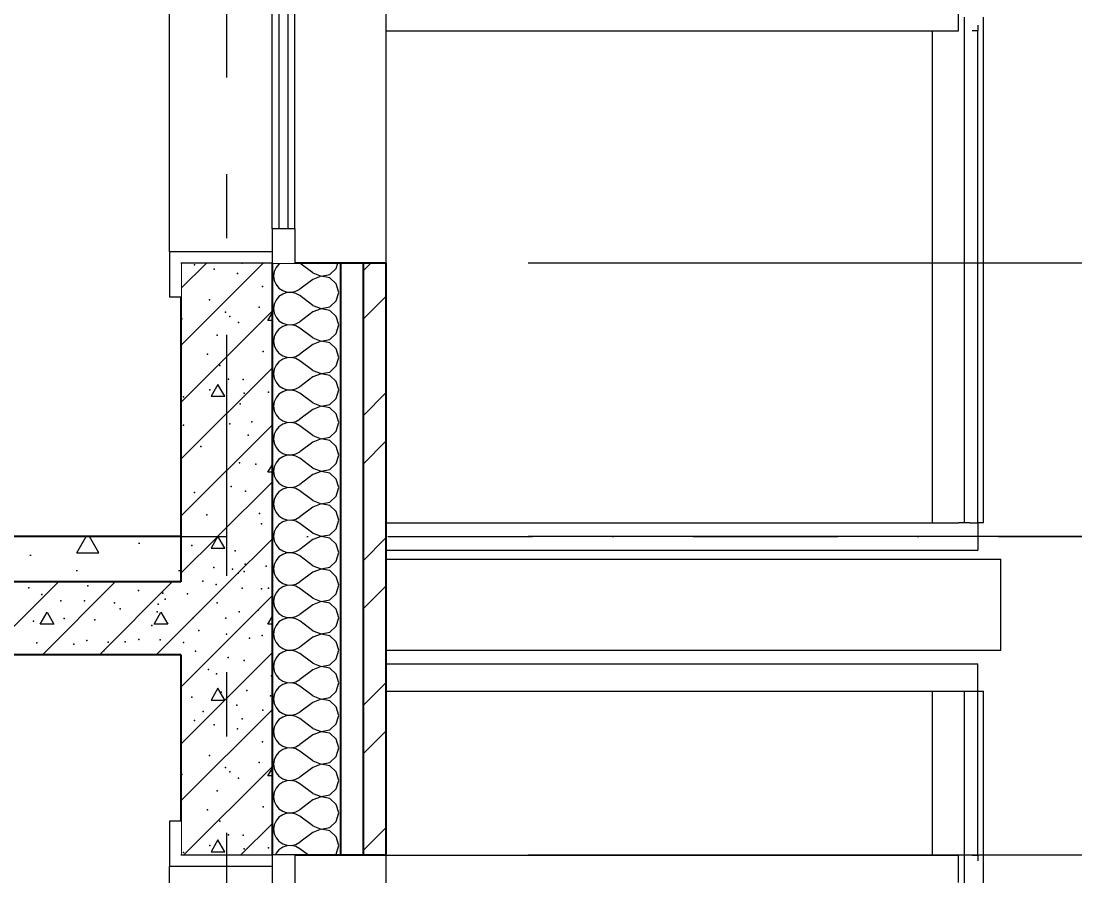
# Model space of a CAD drawing. Header units: millimetres. Extents: x 18162 to 7085488, y 72188 to 247925.
# Drawn here: x 3682878 to 3685192, y 103373 to 105249 of the extents above; entities that cross this region are included whole.
import ezdxf
from ezdxf.enums import TextEntityAlignment as Align

# ---------------------------------------------------------------- set-up
doc = ezdxf.new("R2010")
doc.units = ezdxf.units.MM
doc.header["$MEASUREMENT"] = 0
for name, pattern in [('Dot & Dashed', [670.277762, 317.5, -176.388889, 0, -176.388874]), ('Double Dashed', [1093.611073, 529.166651, -211.666656, 141.111112, -211.666656]), ('Wipeout_Contour', [1000, 0, -1000])]:
    doc.linetypes.add(name, pattern=pattern)
for name, color, linetype in [('Archicad Windows', 7, 'Continuous'), ('Finish - Wall', 7, 'Continuous'), ('Structural - Bearing', 7, 'Continuous'), ('Structural - Grid', 7, 'Continuous')]:
    doc.layers.add(name, color=color, linetype=linetype)
doc.styles.add('GENERATED_STYLE_3', font='', dxfattribs={"width": 0.8})
doc.styles.get('GENERATED_STYLE_3').set_extended_font_data('ISOCPEUR MON')
doc.dimstyles.new('GENERATED_STYLE__10', dxfattribs={"dimtxt": 220.000005, "dimasz": 114, "dimexe": 0.18, "dimexo": 762.629951, "dimgap": 0, "dimtad": 1, "dimdec": 0, "dimzin": 0, "dimdsep": 46, "dimtxsty": 'GENERATED_STYLE_3', "dimblk": 'ARROWHEAD_2', "dimblk1": 'ARROWHEAD_2', "dimblk2": 'ARROWHEAD_2', "dimcen": 0.09, "dimclrd": 13, "dimclre": 13, "dimclrt": 13, "dimadec": 0, "dimazin": 0, "dimtfac": 1, "dimtdec": 4, "dimtmove": 0, "dimatfit": 3, "dimfxl": 1, "dimtolj": 1, "dimtzin": 0, "dimarcsym": 0})
doc.dimstyles.new('GENERATED_STYLE__7', dxfattribs={"dimtxt": 220.000005, "dimasz": 114, "dimexe": 0.18, "dimexo": 342.629951, "dimgap": 0, "dimtad": 1, "dimdec": 0, "dimzin": 0, "dimdsep": 46, "dimtxsty": 'GENERATED_STYLE_3', "dimblk": 'ARROWHEAD_2', "dimblk1": 'ARROWHEAD_2', "dimblk2": 'ARROWHEAD_2', "dimcen": 0.09, "dimclrd": 13, "dimclre": 13, "dimclrt": 13, "dimadec": 0, "dimazin": 0, "dimtfac": 1, "dimtdec": 4, "dimtmove": 0, "dimatfit": 3, "dimfxl": 1, "dimtolj": 1, "dimtzin": 0, "dimarcsym": 0})
doc.dimstyles.new('GENERATED_STYLE__9', dxfattribs={"dimtxt": 220.000005, "dimasz": 114, "dimexe": 0.18, "dimexo": 312.629951, "dimgap": 0, "dimtad": 1, "dimdec": 0, "dimzin": 0, "dimdsep": 46, "dimtxsty": 'GENERATED_STYLE_3', "dimblk": 'ARROWHEAD_2', "dimblk1": 'ARROWHEAD_2', "dimblk2": 'ARROWHEAD_2', "dimcen": 0.09, "dimclrd": 13, "dimclre": 13, "dimclrt": 13, "dimadec": 0, "dimazin": 0, "dimtfac": 1, "dimtdec": 4, "dimtmove": 0, "dimatfit": 3, "dimfxl": 1, "dimtolj": 1, "dimtzin": 0, "dimarcsym": 0})
pattern_1 = [(45, (3761974.73, 95118), (-159.099, 159.099), []), (45, (3761921.7, 95171.04), (-159.099, 159.099), [])]

# ---------------------------------------------------------------- blocks, each defined once
blk = doc.blocks.new('*X787', base_point=(3761974.7, 95118))
at = {"layer": 'Structural - Bearing', "color": 7, "linetype": 'Continuous', "lineweight": 9}
for p, q in [((3683438, 104708.2), (3683434, 104699.2)), ((3683444.2, 104715.8), (3683438, 104708.2)), ((3683447.5, 104718), (3683444.2, 104715.8)), ((3683518.3, 104696.6), (3683489.8, 104718)), ((3683555.7, 104693.2), (3683570.1, 104706.4)), ((3683570.1, 104706.4), (3683573.5, 104718)), ((3683434, 104699.2), (3683432.6, 104689.4)), ((3683432.6, 104689.4), (3683434, 104679.7)), ((3683518.3, 104682.3), (3683489.8, 104660.9)), ((3683518.3, 104696.6), (3683536.6, 104689.6)), ((3683536.6, 104689.3), (3683518.3, 104682.3)), ((3683536.6, 104689.6), (3683555.7, 104693.2)), ((3683555.7, 104685.7), (3683536.6, 104689.3)), ((3683570.1, 104672.5), (3683555.7, 104685.7)), ((3683434, 104679.7), (3683438, 104670.7)), ((3683438, 104670.7), (3683444.2, 104663.1)), ((3683444.2, 104663.1), (3683452.4, 104657.5)), ((3683452.4, 104657.5), (3683461.7, 104654.3)), ((3683481.1, 104656.1), (3683489.8, 104660.9)), ((3683575.5, 104653.7), (3683570.1, 104672.5)), ((3683438, 104636.8), (3683434, 104627.8)), ((3683444.2, 104644.4), (3683438, 104636.8)), ((3683452.4, 104650), (3683444.2, 104644.4)), ((3683461.7, 104653.1), (3683452.4, 104650)), ((3683461.7, 104654.3), (3683471.5, 104653.9)), ((3683471.5, 104653.6), (3683461.7, 104653.1)), ((3683471.5, 104653.9), (3683481.1, 104656.1)), ((3683481.1, 104651.3), (3683471.5, 104653.6)), ((3683489.8, 104646.6), (3683481.1, 104651.3)), ((3683518.3, 104625.1), (3683489.8, 104646.6)), ((3683555.7, 104621.8), (3683570.1, 104634.9)), ((3683570.1, 104634.9), (3683575.5, 104653.7)), ((3683434, 104627.8), (3683432.6, 104618)), ((3683432.6, 104618), (3683434, 104608.2)), ((3683518.3, 104610.9), (3683489.8, 104589.4)), ((3683518.3, 104625.1), (3683536.6, 104618.2)), ((3683536.6, 104617.9), (3683518.3, 104610.9)), ((3683536.6, 104618.2), (3683555.7, 104621.8)), ((3683555.7, 104614.2), (3683536.6, 104617.9)), ((3683570.1, 104601.1), (3683555.7, 104614.2)), ((3683434, 104608.2), (3683438, 104599.2)), ((3683438, 104599.2), (3683444.2, 104591.6)), ((3683444.2, 104591.6), (3683452.4, 104586.1)), ((3683481.1, 104584.7), (3683489.8, 104589.4)), ((3683575.5, 104582.3), (3683570.1, 104601.1)), ((3683438, 104565.4), (3683434, 104556.3)), ((3683444.2, 104572.9), (3683438, 104565.4)), ((3683452.4, 104578.5), (3683444.2, 104572.9)), ((3683452.4, 104586.1), (3683461.7, 104582.9)), ((3683461.7, 104581.7), (3683452.4, 104578.5)), ((3683461.7, 104582.9), (3683471.5, 104582.4)), ((3683471.5, 104582.1), (3683461.7, 104581.7)), ((3683471.5, 104582.4), (3683481.1, 104584.7)), ((3683481.1, 104579.9), (3683471.5, 104582.1)), ((3683489.8, 104575.1), (3683481.1, 104579.9)), ((3683518.3, 104553.7), (3683489.8, 104575.1)), ((3683570.1, 104563.5), (3683575.5, 104582.3)), ((3683434, 104556.3), (3683432.6, 104546.6)), ((3683432.6, 104546.6), (3683434, 104536.8)), ((3683518.3, 104553.7), (3683536.6, 104546.7)), ((3683536.6, 104546.4), (3683518.3, 104539.4)), ((3683536.6, 104546.7), (3683555.7, 104550.3)), ((3683555.7, 104542.8), (3683536.6, 104546.4)), ((3683555.7, 104550.3), (3683570.1, 104563.5)), ((3683570.1, 104529.6), (3683555.7, 104542.8)), ((3683434, 104536.8), (3683438, 104527.8)), ((3683438, 104527.8), (3683444.2, 104520.2)), ((3683444.2, 104520.2), (3683452.4, 104514.6)), ((3683481.1, 104513.2), (3683489.8, 104518)), ((3683518.3, 104539.4), (3683489.8, 104518)), ((3683575.5, 104510.9), (3683570.1, 104529.6)), ((3683444.2, 104501.5), (3683438, 104493.9)), ((3683452.4, 104507.1), (3683444.2, 104501.5)), ((3683452.4, 104514.6), (3683461.7, 104511.5)), ((3683461.7, 104510.2), (3683452.4, 104507.1)), ((3683461.7, 104511.5), (3683471.5, 104511)), ((3683471.5, 104510.7), (3683461.7, 104510.2)), ((3683471.5, 104511), (3683481.1, 104513.2)), ((3683481.1, 104508.5), (3683471.5, 104510.7)), ((3683489.8, 104503.7), (3683481.1, 104508.5)), ((3683518.3, 104482.3), (3683489.8, 104503.7)), ((3683570.1, 104492.1), (3683575.5, 104510.9)), ((3683434, 104484.9), (3683432.6, 104475.1)), ((3683432.6, 104475.1), (3683434, 104465.4)), ((3683438, 104493.9), (3683434, 104484.9)), ((3683518.3, 104482.3), (3683536.6, 104475.3)), ((3683536.6, 104475), (3683518.3, 104468)), ((3683536.6, 104475.3), (3683555.7, 104478.9)), ((3683555.7, 104471.4), (3683536.6, 104475)), ((3683555.7, 104478.9), (3683570.1, 104492.1)), ((3683434, 104465.4), (3683438, 104456.4)), ((3683438, 104456.4), (3683444.2, 104448.8)), ((3683444.2, 104448.8), (3683452.4, 104443.2)), ((3683518.3, 104468), (3683489.8, 104446.6)), ((3683570.1, 104458.2), (3683555.7, 104471.4)), ((3683575.5, 104439.4), (3683570.1, 104458.2)), ((3683444.2, 104430.1), (3683438, 104422.5)), ((3683452.4, 104435.7), (3683444.2, 104430.1)), ((3683452.4, 104443.2), (3683461.7, 104440.1)), ((3683461.7, 104438.8), (3683452.4, 104435.7)), ((3683461.7, 104440.1), (3683471.5, 104439.6)), ((3683471.5, 104439.3), (3683461.7, 104438.8)), ((3683471.5, 104439.6), (3683481.1, 104441.8)), ((3683481.1, 104437.1), (3683471.5, 104439.3)), ((3683481.1, 104441.8), (3683489.8, 104446.6)), ((3683489.8, 104432.3), (3683481.1, 104437.1)), ((3683518.3, 104410.9), (3683489.8, 104432.3)), ((3683570.1, 104420.7), (3683575.5, 104439.4)), ((3683434, 104413.5), (3683432.6, 104403.7)), ((3683432.6, 104403.7), (3683434, 104394)), ((3683438, 104422.5), (3683434, 104413.5)), ((3683518.3, 104410.9), (3683536.6, 104403.9)), ((3683536.6, 104403.6), (3683518.3, 104396.6)), ((3683536.6, 104403.9), (3683555.7, 104407.5)), ((3683555.7, 104400), (3683536.6, 104403.6)), ((3683555.7, 104407.5), (3683570.1, 104420.7)), ((3683434, 104394), (3683438, 104384.9)), ((3683438, 104384.9), (3683444.2, 104377.4)), ((3683518.3, 104396.6), (3683489.8, 104375.1)), ((3683570.1, 104386.8), (3683555.7, 104400)), ((3683575.5, 104368), (3683570.1, 104386.8)), ((3683444.2, 104358.7), (3683438, 104351.1)), ((3683444.2, 104377.4), (3683452.4, 104371.8)), ((3683452.4, 104364.2), (3683444.2, 104358.7)), ((3683452.4, 104371.8), (3683461.7, 104368.6)), ((3683461.7, 104367.4), (3683452.4, 104364.2)), ((3683461.7, 104368.6), (3683471.5, 104368.2)), ((3683471.5, 104367.9), (3683461.7, 104367.4)), ((3683471.5, 104368.2), (3683481.1, 104370.4)), ((3683481.1, 104365.6), (3683471.5, 104367.9)), ((3683481.1, 104370.4), (3683489.8, 104375.1)), ((3683489.8, 104360.9), (3683481.1, 104365.6)), ((3683518.3, 104339.4), (3683489.8, 104360.9)), ((3683570.1, 104349.2), (3683575.5, 104368)), ((3683434, 104342.1), (3683432.6, 104332.3)), ((3683438, 104351.1), (3683434, 104342.1)), ((3683518.3, 104339.4), (3683536.6, 104332.4)), ((3683536.6, 104332.4), (3683555.7, 104336.1)), ((3683555.7, 104336.1), (3683570.1, 104349.2)), ((3683432.6, 104332.3), (3683434, 104322.5)), ((3683434, 104322.5), (3683438, 104313.5)), ((3683438, 104313.5), (3683444.2, 104305.9)), ((3683518.3, 104325.1), (3683489.8, 104303.7)), ((3683536.6, 104332.1), (3683518.3, 104325.1)), ((3683555.7, 104328.5), (3683536.6, 104332.1)), ((3683570.1, 104315.4), (3683555.7, 104328.5)), ((3683575.5, 104296.6), (3683570.1, 104315.4)), ((3683444.2, 104287.2), (3683438, 104279.6)), ((3683444.2, 104305.9), (3683452.4, 104300.3)), ((3683452.4, 104292.8), (3683444.2, 104287.2)), ((3683452.4, 104300.3), (3683461.7, 104297.2)), ((3683461.7, 104296), (3683452.4, 104292.8)), ((3683461.7, 104297.2), (3683471.5, 104296.7)), ((3683471.5, 104296.4), (3683461.7, 104296)), ((3683471.5, 104296.7), (3683481.1, 104299)), ((3683481.1, 104294.2), (3683471.5, 104296.4)), ((3683481.1, 104299), (3683489.8, 104303.7)), ((3683489.8, 104289.4), (3683481.1, 104294.2)), ((3683518.3, 104268), (3683489.8, 104289.4)), ((3683570.1, 104277.8), (3683575.5, 104296.6)), ((3683434, 104270.6), (3683432.6, 104260.9)), ((3683438, 104279.6), (3683434, 104270.6)), ((3683518.3, 104268), (3683536.6, 104261)), ((3683536.6, 104261), (3683555.7, 104264.6)), ((3683555.7, 104264.6), (3683570.1, 104277.8)), ((3683432.6, 104260.9), (3683434, 104251.1)), ((3683434, 104251.1), (3683438, 104242.1)), ((3683438, 104242.1), (3683444.2, 104234.5)), ((3683518.3, 104253.7), (3683489.8, 104232.3)), ((3683536.6, 104260.7), (3683518.3, 104253.7)), ((3683555.7, 104257.1), (3683536.6, 104260.7)), ((3683570.1, 104243.9), (3683555.7, 104257.1)), ((3683575.5, 104225.1), (3683570.1, 104243.9)), ((3683444.2, 104234.5), (3683452.4, 104228.9)), ((3683452.4, 104221.4), (3683444.2, 104215.8)), ((3683452.4, 104228.9), (3683461.7, 104225.8)), ((3683461.7, 104224.5), (3683452.4, 104221.4)), ((3683461.7, 104225.8), (3683471.5, 104225.3)), ((3683471.5, 104225), (3683461.7, 104224.5)), ((3683471.5, 104225.3), (3683481.1, 104227.5)), ((3683481.1, 104222.8), (3683471.5, 104225)), ((3683481.1, 104227.5), (3683489.8, 104232.3)), ((3683489.8, 104218), (3683481.1, 104222.8)), ((3683518.3, 104196.6), (3683489.8, 104218)), ((3683570.1, 104206.4), (3683575.5, 104225.1)), ((3683434, 104199.2), (3683432.6, 104189.4)), ((3683438, 104208.2), (3683434, 104199.2)), ((3683444.2, 104215.8), (3683438, 104208.2)), ((3683518.3, 104196.6), (3683536.6, 104189.6)), ((3683555.7, 104193.2), (3683570.1, 104206.4)), ((3683432.6, 104189.4), (3683434, 104179.7)), ((3683434, 104179.7), (3683438, 104170.7)), ((3683518.3, 104182.3), (3683489.8, 104160.9)), ((3683536.6, 104189.3), (3683518.3, 104182.3)), ((3683536.6, 104189.6), (3683555.7, 104193.2)), ((3683555.7, 104185.7), (3683536.6, 104189.3)), ((3683570.1, 104172.5), (3683555.7, 104185.7)), ((3683575.5, 104153.7), (3683570.1, 104172.5)), ((3683438, 104170.7), (3683444.2, 104163.1)), ((3683444.2, 104163.1), (3683452.4, 104157.5)), ((3683452.4, 104150), (3683444.2, 104144.4)), ((3683452.4, 104157.5), (3683461.7, 104154.3)), ((3683461.7, 104153.1), (3683452.4, 104150)), ((3683461.7, 104154.3), (3683471.5, 104153.9)), ((3683471.5, 104153.6), (3683461.7, 104153.1)), ((3683471.5, 104153.9), (3683481.1, 104156.1)), ((3683481.1, 104151.3), (3683471.5, 104153.6)), ((3683481.1, 104156.1), (3683489.8, 104160.9)), ((3683489.8, 104146.6), (3683481.1, 104151.3)), ((3683570.1, 104134.9), (3683575.5, 104153.7)), ((3683434, 104127.8), (3683432.6, 104118)), ((3683438, 104136.8), (3683434, 104127.8)), ((3683444.2, 104144.4), (3683438, 104136.8)), ((3683518.3, 104125.1), (3683489.8, 104146.6)), ((3683518.3, 104125.1), (3683536.6, 104118.2)), ((3683555.7, 104121.8), (3683570.1, 104134.9)), ((3683432.6, 104118), (3683434, 104108.2)), ((3683434, 104108.2), (3683438, 104099.2)), ((3683518.3, 104110.9), (3683489.8, 104089.4)), ((3683536.6, 104117.9), (3683518.3, 104110.9)), ((3683536.6, 104118.2), (3683555.7, 104121.8)), ((3683555.7, 104114.2), (3683536.6, 104117.9)), ((3683570.1, 104101.1), (3683555.7, 104114.2)), ((3683438, 104099.2), (3683444.2, 104091.6)), ((3683444.2, 104091.6), (3683452.4, 104086.1)), ((3683452.4, 104078.5), (3683444.2, 104072.9)), ((3683452.4, 104086.1), (3683461.7, 104082.9)), ((3683461.7, 104081.7), (3683452.4, 104078.5)), ((3683461.7, 104082.9), (3683471.5, 104082.4)), ((3683471.5, 104082.1), (3683461.7, 104081.7)), ((3683471.5, 104082.4), (3683481.1, 104084.7)), ((3683481.1, 104079.9), (3683471.5, 104082.1)), ((3683481.1, 104084.7), (3683489.8, 104089.4)), ((3683489.8, 104075.1), (3683481.1, 104079.9)), ((3683575.5, 104082.3), (3683570.1, 104101.1)), ((3683570.1, 104063.5), (3683575.5, 104082.3)), ((3683434, 104056.3), (3683432.6, 104046.6)), ((3683438, 104065.4), (3683434, 104056.3)), ((3683444.2, 104072.9), (3683438, 104065.4)), ((3683518.3, 104053.7), (3683489.8, 104075.1)), ((3683555.7, 104050.3), (3683570.1, 104063.5)), ((3683432.6, 104046.6), (3683434, 104036.8)), ((3683434, 104036.8), (3683438, 104027.8)), ((3683518.3, 104039.4), (3683489.8, 104018)), ((3683518.3, 104053.7), (3683536.6, 104046.7)), ((3683536.6, 104046.4), (3683518.3, 104039.4)), ((3683536.6, 104046.7), (3683555.7, 104050.3)), ((3683555.7, 104042.8), (3683536.6, 104046.4)), ((3683570.1, 104029.6), (3683555.7, 104042.8)), ((3683438, 104027.8), (3683444.2, 104020.2)), ((3683444.2, 104020.2), (3683447.5, 104018)), ((3683573.5, 104018), (3683570.1, 104029.6))]:
    blk.add_line(p, q, dxfattribs=at)
blk = doc.blocks.new('*X790', base_point=(3761974.7, 95118))
at = {"layer": 'Structural - Bearing', "color": 7, "linetype": 'Continuous', "lineweight": 9}
for p, q in [((3683229.1, 104662.2), (3683284.9, 104718)), ((3683229.1, 104537.2), (3683409.9, 104718)), ((3683229.1, 104412.2), (3683429.1, 104612.2)), ((3683419.9, 104592.2), (3683429.1, 104607.9)), ((3683429.1, 104592.2), (3683419.9, 104592.2)), ((3683229.1, 104287.2), (3683429.1, 104487.2)), ((3683310, 104451.5), (3683295.1, 104425.5)), ((3683325.2, 104425.5), (3683310, 104451.5)), ((3683295.1, 104425.5), (3683325.2, 104425.5)), ((3683229.1, 104162.2), (3683429.1, 104362.2)), ((3683419.9, 104258.8), (3683429.1, 104274.6)), ((3683429.1, 104258.8), (3683419.9, 104258.8)), ((3683310, 104118.2), (3683429.1, 104237.2)), ((3683229.1, 104037.2), (3683310, 104118.1)), ((3683310, 104118.2), (3683295.1, 104092.1)), ((3683325.2, 104092.1), (3683310, 104118.2)), ((3683334.9, 104018), (3683429.1, 104112.2)), ((3683295.1, 104092.1), (3683325.2, 104092.1))]:
    blk.add_line(p, q, dxfattribs=at)
for p in [(3683259, 104714), (3683301.7, 104704.6), (3683363.1, 104717.8), (3683353.3, 104695.5), (3683407.8, 104666.9), (3683291.4, 104637), (3683400.8, 104621.6), (3683231.2, 104595.6), (3683326.6, 104610.4), (3683336.4, 104601), (3683355.2, 104587.5), (3683308.5, 104559.5), (3683409.9, 104524.1), (3683287.6, 104517.7), (3683314.7, 104493), (3683333.2, 104463.1), (3683365.6, 104462.1), (3683292.2, 104439.7), (3683367.7, 104432.3), (3683421.3, 104434.3), (3683234.3, 104424.2), (3683359.2, 104408.8), (3683234.3, 104362.4), (3683336.3, 104364.8), (3683384.8, 104369.2), (3683376.5, 104340), (3683272.9, 104315.3), (3683357.9, 104279.8), (3683393.5, 104276.7), (3683339.4, 104227.2), (3683370.8, 104217.5), (3683370.8, 104217.5), (3683258.6, 104214.3), (3683286, 104165.4), (3683401.2, 104168.5), (3683405.8, 104145.3), (3683252.8, 104098), (3683348.1, 104086.4), (3683370.3, 104057), (3683301.1, 104049.7), (3683342.5, 104046.2), (3683354.8, 104037), (3683368.2, 104041), (3683416.3, 104053), (3683277.3, 104019.9)]:
    blk.add_point(p, dxfattribs=at)
blk = doc.blocks.new('*X795', base_point=(3761974.7, 95118))
at = {"layer": 'Structural - Bearing', "color": 7, "linetype": 'Continuous', "lineweight": 9}
for p, q in [((3682810, 103868.1), (3682959.9, 104018)), ((3682924.9, 103858), (3683084.9, 104018)), ((3683049.9, 103858), (3683209.9, 104018)), ((3683174.9, 103858), (3683334.9, 104018)), ((3683299.9, 103858), (3683429.1, 103987.2)), ((3682919.9, 103925.5), (3682935, 103951.5)), ((3682935, 103951.5), (3682949.9, 103925.5)), ((3683169.9, 103925.5), (3683185, 103951.5)), ((3683185, 103951.5), (3683199.9, 103925.5)), ((3683419.9, 103925.5), (3683429.1, 103941.2)), ((3682949.9, 103925.5), (3682919.9, 103925.5)), ((3683199.9, 103925.5), (3683169.9, 103925.5)), ((3683429.1, 103925.5), (3683419.9, 103925.5)), ((3683424.9, 103858), (3683429.1, 103862.2))]:
    blk.add_line(p, q, dxfattribs=at)
for p in [(3683024.8, 104009.2), (3683306.7, 104012.2), (3682894.7, 104005.3), (3682923.9, 103990.8), (3683135.5, 103998.9), (3683189.5, 103993.7), (3683243.6, 103992.1), (3683363.5, 104004), (3683405.8, 104003), (3683421.3, 104004.5), (3682965.4, 103976.7), (3683017.1, 103976.3), (3683082.8, 103972.4), (3683178.7, 103969), (3683194.6, 103980.1), (3683308.5, 103972), (3683095.7, 103959), (3683176.8, 103952.5), (3683357, 103952.5), (3683398.3, 103956.4), (3682905, 103931.9), (3682972.6, 103937.7), (3683040.3, 103934.5), (3683164.8, 103922.6), (3683255.9, 103939), (3683327.4, 103938.4), (3683268.2, 103911.3), (3683329.1, 103903.2), (3683379.9, 103894.4), (3683407.5, 103900.4), (3682912.6, 103884), (3682993.5, 103881.3), (3683022.2, 103889.4), (3683068.9, 103885.5), (3683106.8, 103886.5), (3683136.8, 103892), (3683183.2, 103890.7), (3683234.3, 103885.2), (3683059.7, 103867), (3683260.9, 103865.7)]:
    blk.add_point(p, dxfattribs=at)
blk = doc.blocks.new('*X981', base_point=(3761974.7, 95118))
at = {"layer": 'Structural - Bearing', "color": 7, "linetype": 'Continuous', "lineweight": 9}
for p, q in [((3683447.5, 104018), (3683452.4, 104014.6)), ((3683452.4, 104014.6), (3683461.7, 104011.5)), ((3683461.7, 104010.2), (3683452.4, 104007.1)), ((3683461.7, 104011.5), (3683471.5, 104011)), ((3683471.5, 104010.7), (3683461.7, 104010.2)), ((3683471.5, 104011), (3683481.1, 104013.2)), ((3683481.1, 104008.5), (3683471.5, 104010.7)), ((3683481.1, 104013.2), (3683489.8, 104018)), ((3683570.1, 103992.1), (3683575.5, 104010.9)), ((3683575.5, 104010.9), (3683573.5, 104018)), ((3683438, 103993.9), (3683434, 103984.9)), ((3683444.2, 104001.5), (3683438, 103993.9)), ((3683452.4, 104007.1), (3683444.2, 104001.5)), ((3683489.8, 104003.7), (3683481.1, 104008.5)), ((3683518.3, 103982.3), (3683489.8, 104003.7)), ((3683555.7, 103978.9), (3683570.1, 103992.1)), ((3683434, 103984.9), (3683432.6, 103975.1)), ((3683432.6, 103975.1), (3683434, 103965.4)), ((3683434, 103965.4), (3683438, 103956.4)), ((3683518.3, 103968), (3683489.8, 103946.6)), ((3683518.3, 103982.3), (3683536.6, 103975.3)), ((3683536.6, 103975), (3683518.3, 103968)), ((3683536.6, 103975.3), (3683555.7, 103978.9)), ((3683555.7, 103971.4), (3683536.6, 103975)), ((3683570.1, 103958.2), (3683555.7, 103971.4)), ((3683438, 103956.4), (3683444.2, 103948.8)), ((3683444.2, 103948.8), (3683452.4, 103943.2)), ((3683452.4, 103943.2), (3683461.7, 103940.1)), ((3683461.7, 103940.1), (3683471.5, 103939.6)), ((3683471.5, 103939.6), (3683481.1, 103941.8)), ((3683481.1, 103941.8), (3683489.8, 103946.6)), ((3683575.5, 103939.4), (3683570.1, 103958.2)), ((3683438, 103922.5), (3683434, 103913.5)), ((3683444.2, 103930.1), (3683438, 103922.5)), ((3683452.4, 103935.7), (3683444.2, 103930.1)), ((3683461.7, 103938.8), (3683452.4, 103935.7)), ((3683471.5, 103939.3), (3683461.7, 103938.8)), ((3683481.1, 103937.1), (3683471.5, 103939.3)), ((3683489.8, 103932.3), (3683481.1, 103937.1)), ((3683518.3, 103910.9), (3683489.8, 103932.3)), ((3683555.7, 103907.5), (3683570.1, 103920.7)), ((3683570.1, 103920.7), (3683575.5, 103939.4)), ((3683434, 103913.5), (3683432.6, 103903.7)), ((3683432.6, 103903.7), (3683434, 103894)), ((3683434, 103894), (3683438, 103884.9)), ((3683518.3, 103896.6), (3683489.8, 103875.1)), ((3683518.3, 103910.9), (3683536.6, 103903.9)), ((3683536.6, 103903.6), (3683518.3, 103896.6)), ((3683536.6, 103903.9), (3683555.7, 103907.5)), ((3683555.7, 103900), (3683536.6, 103903.6)), ((3683570.1, 103886.8), (3683555.7, 103900)), ((3683438, 103884.9), (3683444.2, 103877.4)), ((3683444.2, 103877.4), (3683452.4, 103871.8)), ((3683452.4, 103871.8), (3683461.7, 103868.6)), ((3683471.5, 103868.2), (3683481.1, 103870.4)), ((3683481.1, 103870.4), (3683489.8, 103875.1)), ((3683575.5, 103868), (3683570.1, 103886.8)), ((3683438, 103851.1), (3683434, 103842.1)), ((3683444.2, 103858.7), (3683438, 103851.1)), ((3683452.4, 103864.2), (3683444.2, 103858.7)), ((3683461.7, 103867.4), (3683452.4, 103864.2)), ((3683461.7, 103868.6), (3683471.5, 103868.2)), ((3683471.5, 103867.9), (3683461.7, 103867.4)), ((3683481.1, 103865.6), (3683471.5, 103867.9)), ((3683489.8, 103860.9), (3683481.1, 103865.6)), ((3683518.3, 103839.4), (3683489.8, 103860.9)), ((3683555.7, 103836.1), (3683570.1, 103849.2)), ((3683570.1, 103849.2), (3683575.5, 103868)), ((3683434, 103842.1), (3683432.6, 103832.3)), ((3683432.6, 103832.3), (3683434, 103822.5)), ((3683518.3, 103825.1), (3683489.8, 103803.7)), ((3683518.3, 103839.4), (3683536.6, 103832.4)), ((3683536.6, 103832.1), (3683518.3, 103825.1)), ((3683536.6, 103832.4), (3683555.7, 103836.1)), ((3683555.7, 103828.5), (3683536.6, 103832.1)), ((3683570.1, 103815.4), (3683555.7, 103828.5)), ((3683434, 103822.5), (3683438, 103813.5)), ((3683438, 103813.5), (3683444.2, 103805.9)), ((3683444.2, 103805.9), (3683452.4, 103800.3)), ((3683481.1, 103799), (3683489.8, 103803.7)), ((3683575.5, 103796.6), (3683570.1, 103815.4)), ((3683438, 103779.6), (3683434, 103770.6)), ((3683444.2, 103787.2), (3683438, 103779.6)), ((3683452.4, 103792.8), (3683444.2, 103787.2)), ((3683452.4, 103800.3), (3683461.7, 103797.2)), ((3683461.7, 103796), (3683452.4, 103792.8)), ((3683461.7, 103797.2), (3683471.5, 103796.7)), ((3683471.5, 103796.4), (3683461.7, 103796)), ((3683471.5, 103796.7), (3683481.1, 103799)), ((3683481.1, 103794.2), (3683471.5, 103796.4)), ((3683489.8, 103789.4), (3683481.1, 103794.2)), ((3683518.3, 103768), (3683489.8, 103789.4)), ((3683555.7, 103764.6), (3683570.1, 103777.8)), ((3683570.1, 103777.8), (3683575.5, 103796.6)), ((3683434, 103770.6), (3683432.6, 103760.9)), ((3683432.6, 103760.9), (3683434, 103751.1)), ((3683518.3, 103768), (3683536.6, 103761)), ((3683536.6, 103760.7), (3683518.3, 103753.7)), ((3683536.6, 103761), (3683555.7, 103764.6)), ((3683555.7, 103757.1), (3683536.6, 103760.7)), ((3683570.1, 103743.9), (3683555.7, 103757.1)), ((3683434, 103751.1), (3683438, 103742.1)), ((3683438, 103742.1), (3683444.2, 103734.5)), ((3683444.2, 103734.5), (3683452.4, 103728.9)), ((3683481.1, 103727.5), (3683489.8, 103732.3)), ((3683518.3, 103753.7), (3683489.8, 103732.3)), ((3683575.5, 103725.1), (3683570.1, 103743.9)), ((3683438, 103708.2), (3683434, 103699.2)), ((3683444.2, 103715.8), (3683438, 103708.2)), ((3683452.4, 103721.4), (3683444.2, 103715.8)), ((3683452.4, 103728.9), (3683461.7, 103725.8)), ((3683461.7, 103724.5), (3683452.4, 103721.4)), ((3683461.7, 103725.8), (3683471.5, 103725.3)), ((3683471.5, 103725), (3683461.7, 103724.5)), ((3683471.5, 103725.3), (3683481.1, 103727.5)), ((3683481.1, 103722.8), (3683471.5, 103725)), ((3683489.8, 103718), (3683481.1, 103722.8)), ((3683518.3, 103696.6), (3683489.8, 103718)), ((3683570.1, 103706.4), (3683575.5, 103725.1)), ((3683434, 103699.2), (3683432.6, 103689.4)), ((3683432.6, 103689.4), (3683434, 103679.7)), ((3683518.3, 103696.6), (3683536.6, 103689.6)), ((3683536.6, 103689.3), (3683518.3, 103682.3)), ((3683536.6, 103689.6), (3683555.7, 103693.2)), ((3683555.7, 103685.7), (3683536.6, 103689.3)), ((3683555.7, 103693.2), (3683570.1, 103706.4)), ((3683570.1, 103672.5), (3683555.7, 103685.7)), ((3683434, 103679.7), (3683438, 103670.7)), ((3683438, 103670.7), (3683444.2, 103663.1)), ((3683444.2, 103663.1), (3683452.4, 103657.5)), ((3683518.3, 103682.3), (3683489.8, 103660.9)), ((3683575.5, 103653.7), (3683570.1, 103672.5)), ((3683444.2, 103644.4), (3683438, 103636.8)), ((3683452.4, 103650), (3683444.2, 103644.4)), ((3683452.4, 103657.5), (3683461.7, 103654.3)), ((3683461.7, 103653.1), (3683452.4, 103650)), ((3683461.7, 103654.3), (3683471.5, 103653.9)), ((3683471.5, 103653.6), (3683461.7, 103653.1)), ((3683471.5, 103653.9), (3683481.1, 103656.1)), ((3683481.1, 103651.3), (3683471.5, 103653.6)), ((3683481.1, 103656.1), (3683489.8, 103660.9)), ((3683489.8, 103646.6), (3683481.1, 103651.3)), ((3683518.3, 103625.1), (3683489.8, 103646.6)), ((3683570.1, 103634.9), (3683575.5, 103653.7)), ((3683434, 103627.8), (3683432.6, 103618)), ((3683432.6, 103618), (3683434, 103608.2)), ((3683438, 103636.8), (3683434, 103627.8)), ((3683518.3, 103625.1), (3683536.6, 103618.2)), ((3683536.6, 103617.9), (3683518.3, 103610.9)), ((3683536.6, 103618.2), (3683555.7, 103621.8)), ((3683555.7, 103614.2), (3683536.6, 103617.9)), ((3683555.7, 103621.8), (3683570.1, 103634.9)), ((3683434, 103608.2), (3683438, 103599.2)), ((3683438, 103599.2), (3683444.2, 103591.6)), ((3683518.3, 103610.9), (3683489.8, 103589.4)), ((3683570.1, 103601.1), (3683555.7, 103614.2)), ((3683575.5, 103582.3), (3683570.1, 103601.1)), ((3683444.2, 103572.9), (3683438, 103565.4)), ((3683444.2, 103591.6), (3683452.4, 103586.1)), ((3683452.4, 103578.5), (3683444.2, 103572.9)), ((3683452.4, 103586.1), (3683461.7, 103582.9)), ((3683461.7, 103581.7), (3683452.4, 103578.5)), ((3683461.7, 103582.9), (3683471.5, 103582.4)), ((3683471.5, 103582.1), (3683461.7, 103581.7)), ((3683471.5, 103582.4), (3683481.1, 103584.7)), ((3683481.1, 103579.9), (3683471.5, 103582.1)), ((3683481.1, 103584.7), (3683489.8, 103589.4)), ((3683489.8, 103575.1), (3683481.1, 103579.9)), ((3683518.3, 103553.7), (3683489.8, 103575.1)), ((3683570.1, 103563.5), (3683575.5, 103582.3)), ((3683434, 103556.3), (3683432.6, 103546.6)), ((3683432.6, 103546.6), (3683434, 103536.8)), ((3683438, 103565.4), (3683434, 103556.3)), ((3683518.3, 103553.7), (3683536.6, 103546.7)), ((3683536.6, 103546.4), (3683518.3, 103539.4)), ((3683536.6, 103546.7), (3683555.7, 103550.3)), ((3683555.7, 103542.8), (3683536.6, 103546.4)), ((3683555.7, 103550.3), (3683570.1, 103563.5)), ((3683434, 103536.8), (3683438, 103527.8)), ((3683438, 103527.8), (3683444.2, 103520.2)), ((3683518.3, 103539.4), (3683489.8, 103518)), ((3683570.1, 103529.6), (3683555.7, 103542.8)), ((3683575.5, 103510.9), (3683570.1, 103529.6)), ((3683444.2, 103501.5), (3683438, 103493.9)), ((3683444.2, 103520.2), (3683452.4, 103514.6)), ((3683452.4, 103507.1), (3683444.2, 103501.5)), ((3683452.4, 103514.6), (3683461.7, 103511.5)), ((3683461.7, 103510.2), (3683452.4, 103507.1)), ((3683461.7, 103511.5), (3683471.5, 103511)), ((3683471.5, 103510.7), (3683461.7, 103510.2)), ((3683471.5, 103511), (3683481.1, 103513.2)), ((3683481.1, 103508.5), (3683471.5, 103510.7)), ((3683481.1, 103513.2), (3683489.8, 103518)), ((3683489.8, 103503.7), (3683481.1, 103508.5)), ((3683518.3, 103482.3), (3683489.8, 103503.7)), ((3683570.1, 103492.1), (3683575.5, 103510.9)), ((3683434, 103484.9), (3683432.6, 103475.1)), ((3683438, 103493.9), (3683434, 103484.9)), ((3683518.3, 103482.3), (3683536.6, 103475.3)), ((3683536.6, 103475.3), (3683555.7, 103478.9)), ((3683555.7, 103478.9), (3683570.1, 103492.1)), ((3683432.6, 103475.1), (3683434, 103465.4)), ((3683434, 103465.4), (3683438, 103456.4)), ((3683438, 103456.4), (3683444.2, 103448.8)), ((3683518.3, 103468), (3683489.8, 103446.6)), ((3683536.6, 103475), (3683518.3, 103468)), ((3683555.7, 103471.4), (3683536.6, 103475)), ((3683570.1, 103458.2), (3683555.7, 103471.4)), ((3683575.5, 103439.4), (3683570.1, 103458.2)), ((3683444.2, 103448.8), (3683452.4, 103443.2)), ((3683452.4, 103435.7), (3683444.2, 103430.1)), ((3683452.4, 103443.2), (3683461.7, 103440.1)), ((3683461.7, 103438.8), (3683452.4, 103435.7)), ((3683461.7, 103440.1), (3683471.5, 103439.6)), ((3683471.5, 103439.3), (3683461.7, 103438.8)), ((3683471.5, 103439.6), (3683481.1, 103441.8)), ((3683481.1, 103437.1), (3683471.5, 103439.3)), ((3683481.1, 103441.8), (3683489.8, 103446.6)), ((3683489.8, 103432.3), (3683481.1, 103437.1)), ((3683508.8, 103418), (3683489.8, 103432.3)), ((3683570.1, 103420.7), (3683575.5, 103439.4)), ((3683438, 103422.5), (3683436, 103418)), ((3683444.2, 103430.1), (3683438, 103422.5)), ((3683567.2, 103418), (3683570.1, 103420.7))]:
    blk.add_line(p, q, dxfattribs=at)
blk = doc.blocks.new('*X983', base_point=(3761974.7, 95118))
at = {"layer": 'Structural - Bearing', "color": 7, "linetype": 'Continuous', "lineweight": 9}
for p, q in [((3683229.1, 103662.2), (3683424.9, 103858)), ((3683229.1, 103787.2), (3683299.9, 103858)), ((3683310, 103784.8), (3683295.1, 103758.8)), ((3683325.2, 103758.8), (3683310, 103784.8)), ((3683295.1, 103758.8), (3683325.2, 103758.8)), ((3683229.1, 103537.2), (3683429.1, 103737.2)), ((3683234.9, 103418), (3683429.1, 103612.2)), ((3683419.9, 103592.2), (3683429.1, 103607.9)), ((3683429.1, 103592.1), (3683419.9, 103592.2)), ((3683359.9, 103418), (3683429.1, 103487.2)), ((3683310, 103451.5), (3683295.1, 103425.4)), ((3683325.2, 103425.5), (3683310, 103451.5)), ((3683295.1, 103425.4), (3683325.2, 103425.5))]:
    blk.add_line(p, q, dxfattribs=at)
for p in [(3683332.6, 103852.1), (3683289.7, 103825.7), (3683367.6, 103845.5), (3683306.9, 103816.6), (3683428.1, 103811.7), (3683373.8, 103780), (3683252.8, 103765), (3683317.1, 103776.1), (3683425.9, 103768.1), (3683277.9, 103733.4), (3683351.9, 103747.8), (3683409.2, 103736.6), (3683259, 103714), (3683363.1, 103717.8), (3683301.7, 103704.6), (3683353.3, 103695.4), (3683407.8, 103666.8), (3683291.4, 103637), (3683400.8, 103621.6), (3683231.2, 103595.6), (3683326.6, 103610.4), (3683336.4, 103601), (3683355.2, 103587.4), (3683308.5, 103559.4), (3683409.9, 103524.1), (3683287.6, 103517.7), (3683314.7, 103493), (3683333.2, 103463.1), (3683365.6, 103462.1), (3683292.2, 103439.6), (3683367.7, 103432.2), (3683421.3, 103434.3), (3683234.3, 103424.2)]:
    blk.add_point(p, dxfattribs=at)
blk = doc.blocks.new('Standard grid marker[361]_3', base_point=(3683329.1, 147118))
at = {"layer": 'Structural - Grid', "color": 13, "linetype": 'Double Dashed', "lineweight": 13}
blk.add_line((3683329.1, 146118), (3683329.1, 88118), dxfattribs=at)
at = {"layer": 'Structural - Grid', "color": 13, "lineweight": 13, "style": 'GENERATED_STYLE_3'}
blk.add_attdef('AC_MarkerText_1', text='', height=250, rotation=360, dxfattribs=at).set_placement((3683329.1, 86943), align=Align.TOP_CENTER)
blk = doc.blocks.new('*D1130', base_point=(3761974.7, 95118))
at = {"color": 13, "linetype": 'Continuous', "lineweight": 13}
for p, q in [((3687248.6, 103418), (3687248.6, 104718)), ((3687361.1, 103418), (3683991.7, 103418)), ((3687248.6, 101718), (3687248.6, 103418)), ((3687361.1, 101718), (3683991.7, 101718)), ((3687248.6, 100418), (3687248.6, 101718))]:
    blk.add_line(p, q, dxfattribs=at)
at = {"color": 12, "linetype": 'Continuous', "lineweight": 35}
for p, q in [((3687173.6, 103461.3), (3687323.6, 103374.7)), ((3687173.6, 101761.3), (3687323.6, 101674.7))]:
    blk.add_line(p, q, dxfattribs=at)
at = {"color": 13, "lineweight": 13, "insert": (3687312.4, 102308.9), "char_height": 220, "attachment_point": 7, "rotation": 90, "style": 'GENERATED_STYLE_3'}
blk.add_mtext('\\A1;{\\pql;\\fISOCPEUR MON|b0|i0|c0|p0;\\W0.800000;1,700}', dxfattribs=at)
blk = doc.blocks.new('ARROWHEAD_2')
at = {"color": 0, "linetype": 'Continuous', "lineweight": 0}
for p, q in [((-0.378, -0.655), (0.378, 0.655)), ((0, 0), (-1, 0))]:
    blk.add_line(p, q, dxfattribs=at)
blk = doc.blocks.new('*D1131', base_point=(3761974.7, 95118))
at = {"color": 12, "linetype": 'Continuous', "lineweight": 35}
for p, q in [((3687173.6, 104761.3), (3687323.6, 104674.7)), ((3687173.6, 103461.3), (3687323.6, 103374.7))]:
    blk.add_line(p, q, dxfattribs=at)
at = {"color": 13, "linetype": 'Continuous', "lineweight": 13}
blk.add_line((3687248.6, 103418), (3687248.6, 104718), dxfattribs=at)
at = {"color": 13, "lineweight": 13, "insert": (3687312.4, 103808.9), "char_height": 220, "attachment_point": 7, "rotation": 90, "style": 'GENERATED_STYLE_3'}
blk.add_mtext('\\A1;{\\pql;\\fISOCPEUR MON|b0|i0|c0|p0;\\W0.800000;1,300}', dxfattribs=at)
blk = doc.blocks.new('*D1132', base_point=(3761974.7, 95118))
at = {"color": 13, "linetype": 'Continuous', "lineweight": 13}
for p, q in [((3687248.6, 106418), (3687248.6, 107718)), ((3687361.1, 106418), (3683991.7, 106418)), ((3687248.6, 104718), (3687248.6, 106418)), ((3687361.1, 104718), (3683991.7, 104718)), ((3687248.6, 103418), (3687248.6, 104718))]:
    blk.add_line(p, q, dxfattribs=at)
at = {"color": 12, "linetype": 'Continuous', "lineweight": 35}
for p, q in [((3687173.6, 106461.3), (3687323.6, 106374.7)), ((3687173.6, 104761.3), (3687323.6, 104674.7))]:
    blk.add_line(p, q, dxfattribs=at)
at = {"color": 13, "lineweight": 13, "insert": (3687312.4, 105308.9), "char_height": 220, "attachment_point": 7, "rotation": 90, "style": 'GENERATED_STYLE_3'}
blk.add_mtext('\\A1;{\\pql;\\fISOCPEUR MON|b0|i0|c0|p0;\\W0.800000;1,700}', dxfattribs=at)
blk = doc.blocks.new('*D1162', base_point=(3761974.7, 95118))
at = {"color": 12, "linetype": 'Continuous', "lineweight": 35}
for p, q in [((3686573.8, 104161.3), (3686723.8, 104074.7)), ((3686573.8, 103461.3), (3686723.8, 103374.7))]:
    blk.add_line(p, q, dxfattribs=at)
at = {"color": 13, "linetype": 'Continuous', "lineweight": 13}
for p, q in [((3686761.3, 104118), (3683991.7, 104118)), ((3686648.8, 103418), (3686648.8, 104118)), ((3686761.3, 103418), (3683991.7, 103418)), ((3686648.8, 103344.7), (3686648.8, 103418))]:
    blk.add_line(p, q, dxfattribs=at)
at = {"color": 13, "lineweight": 13, "insert": (3686668.7, 103583.6), "char_height": 220, "attachment_point": 7, "rotation": 90, "style": 'GENERATED_STYLE_3'}
blk.add_mtext('\\A1;{\\pql;\\fISOCPEUR MON|b0|i0|c0|p0;\\W0.800000;700}', dxfattribs=at)
blk = doc.blocks.new('*D1163', base_point=(3761974.7, 95118))
at = {"color": 13, "linetype": 'Continuous', "lineweight": 13}
for p, q in [((3686648.8, 104718), (3686648.8, 104791.4)), ((3686761.3, 104718), (3683991.7, 104718)), ((3686648.8, 104118), (3686648.8, 104718)), ((3686761.3, 104118), (3683991.7, 104118))]:
    blk.add_line(p, q, dxfattribs=at)
at = {"color": 12, "linetype": 'Continuous', "lineweight": 35}
for p, q in [((3686723.8, 104674.7), (3686573.8, 104761.3)), ((3686573.8, 104161.3), (3686723.8, 104074.7))]:
    blk.add_line(p, q, dxfattribs=at)
at = {"color": 13, "lineweight": 13, "insert": (3686668.7, 104233.6), "char_height": 220, "attachment_point": 7, "rotation": 90, "style": 'GENERATED_STYLE_3'}
blk.add_mtext('\\A1;{\\pql;\\fISOCPEUR MON|b0|i0|c0|p0;\\W0.800000;600}', dxfattribs=at)
blk = doc.blocks.new('*D1249', base_point=(3761974.7, 95118))
at = {"color": 13, "linetype": 'Continuous', "lineweight": 13}
for p, q in [((3687848.3, 145568), (3687848.3, 145641.4)), ((3687960.8, 145568), (3684021.7, 145568)), ((3687848.3, 90368), (3687848.3, 145568)), ((3687960.8, 90368), (3683991.7, 90368)), ((3687848.3, 90294.7), (3687848.3, 90368))]:
    blk.add_line(p, q, dxfattribs=at)
at = {"color": 12, "linetype": 'Continuous', "lineweight": 35}
for p, q in [((3687923.3, 145524.7), (3687773.3, 145611.3)), ((3687773.3, 90411.3), (3687923.3, 90324.7))]:
    blk.add_line(p, q, dxfattribs=at)
at = {"color": 13, "lineweight": 13, "insert": (3687912.1, 117629.9), "char_height": 220, "attachment_point": 7, "rotation": 90, "style": 'GENERATED_STYLE_3'}
blk.add_mtext('\\A1;{\\pql;\\fISOCPEUR MON|b0|i0|c0|p0;\\W0.800000;55,200}', dxfattribs=at)

msp = doc.modelspace()

# ---------------------------------------------------------------- hatches: boundary and pattern name
at = {"layer": 'Structural - Bearing', "linetype": 'Continuous', "lineweight": 9}
h = msp.add_hatch(dxfattribs=at)
h.set_pattern_fill('Steel_0003', style=0, pattern_type=2)
h.set_pattern_definition(pattern_1)
h.paths.add_polyline_path([(3683629.1, 104018), (3683679.1, 104018), (3683679.1, 104718), (3683629.1, 104718)])
h = msp.add_hatch(dxfattribs=at)
h.set_pattern_fill('Lightweight_Concrete_0003', style=0, pattern_type=2)
h.set_pattern_definition([(0, (3761974.7, 95118), (0, 779.423), [48.75, -401.25]), (0, (3762199.7, 95507.7), (0, 779.423), [48.75, -401.25]), (60, (3761974.7, 95118), (-675, 389.7114), [48.75, -401.25]), (60, (3762424.7, 95118), (-675, 389.7114), [48.75, -401.25]), (120, (3762023.5, 95118), (675, 389.7114), [48.75, -401.25]), (120, (3762473.5, 95118), (675, 389.7114), [48.75, -401.25]), (0, (3761974.73, 95193), (0, 150), [0, -150, 0, -225]), (45, (3762049.73, 95193), (-106.06602, 106.06602), [0, -112.5, 0, -187.5])])
h.paths.add_polyline_path([(3683229.1, 104118), (3678429.1, 104118), (3678429.1, 104018), (3683229.1, 104018)])
h = msp.add_hatch(dxfattribs=at)
h.set_pattern_fill('Steel_0003', style=0, pattern_type=2)
h.set_pattern_definition(pattern_1)
h.paths.add_polyline_path([(3683679.1, 104018), (3683629.1, 104018), (3683629.1, 103418), (3683679.1, 103418)])

# ---------------------------------------------------------------- linework, layer by layer
at = {"color": 8, "linetype": 'Dot & Dashed', "lineweight": 13}
msp.add_line((3658879.3, 104118), (3689916.5, 104118), dxfattribs=at)
at = {"layer": 'Archicad Windows', "color": 7, "linetype": 'Continuous', "lineweight": 9}
for p, q in [((3683679.1, 106418), (3683679.1, 104718)), ((3683679.1, 103418), (3683679.1, 101718))]:
    msp.add_line(p, q, dxfattribs=at)
at = {"layer": 'Finish - Wall', "color": 7, "linetype": 'Continuous', "lineweight": 9}
for p, q in [((3684936.6, 105228), (3684936.6, 105288)), ((3684949.1, 104148), (3684949.1, 105258)), ((3684979.1, 105240.6), (3684979.1, 105228)), ((3684991.5, 104148), (3684991.5, 105258)), ((3683679.1, 105228), (3684936.6, 105228)), ((3684879.1, 104148), (3684879.1, 105228)), ((3684979.1, 105228), (3684966.5, 105228)), ((3684979.1, 104148), (3684979.1, 105228)), ((3683679.1, 104148), (3684936.6, 104148)), ((3684949.1, 104148), (3684936.6, 104148)), ((3684961.5, 104148), (3684949.1, 104148)), ((3684961.5, 104148), (3684979.1, 104148)), ((3684979.1, 104148), (3684979.1, 104088)), ((3684991.5, 104148), (3684979.1, 104148)), ((3683679.1, 104088), (3684979.1, 104088)), ((3683679.1, 103838), (3684979.1, 103838)), ((3684979.1, 103778), (3684979.1, 103838)), ((3683679.1, 103778), (3684936.6, 103778)), ((3684879.1, 103418), (3684879.1, 103778)), ((3684936.6, 103778), (3684949.1, 103778)), ((3684949.1, 103778), (3684961.5, 103778)), ((3684949.1, 103388), (3684949.1, 103778)), ((3684961.5, 103778), (3684979.1, 103778)), ((3684979.1, 103778), (3684991.5, 103778)), ((3684979.1, 103418), (3684979.1, 103778)), ((3684991.5, 103388), (3684991.5, 103778)), ((3683679.1, 103418), (3684936.6, 103418)), ((3684936.6, 103358), (3684936.6, 103418)), ((3684966.5, 103418), (3684979.1, 103418)), ((3684979.1, 103418), (3684979.1, 103405.4)), ((3684949.1, 102258), (3684949.1, 103388)), ((3684991.5, 102258), (3684991.5, 103388))]:
    msp.add_line(p, q, dxfattribs=at)
at = {"layer": 'Structural - Bearing', "color": 7, "linetype": 'Continuous', "lineweight": 25}
for p, q in [((3683429.1, 104718), (3683429.1, 104018)), ((3683579.1, 104718), (3683579.1, 104018)), ((3683629.1, 104718), (3683629.1, 104018)), ((3683679.1, 104718), (3683679.1, 104018)), ((3683229.1, 104118), (3683229.1, 104018)), ((3683229.1, 104018), (3678429.1, 104018)), ((3683579.1, 104018), (3683579.1, 103418)), ((3683629.1, 104018), (3683629.1, 103418)), ((3683679.1, 104018), (3683679.1, 103418)), ((3683229.1, 103858), (3679849.1, 103858))]:
    msp.add_line(p, q, dxfattribs=at)
at = {"layer": 'Structural - Bearing', "color": 7, "linetype": 'Continuous', "lineweight": 9}
for p, q in [((3683679.1, 104068), (3685029.1, 104068)), ((3685029.1, 103868), (3685029.1, 104068)), ((3683679.1, 103868), (3685029.1, 103868))]:
    msp.add_line(p, q, dxfattribs=at)
at = {"layer": 'Structural - Bearing', "color": 7, "linetype": 'Continuous', "lineweight": 25, "flags": 128}
for points in [[(3683229.1, 104718), (3683229.1, 104643), (3683229.1, 104118)], [(3683679.1, 104718), (3683629.1, 104718), (3683579.1, 104718), (3683479.1, 104718), (3683429.1, 104718)], [(3683229.1, 104118), (3679789.1, 104118), (3679749.1, 104118), (3678429.1, 104118)], [(3683429.1, 104018), (3683429.1, 103858), (3683429.1, 103418)], [(3683229.1, 103858), (3683229.1, 103493), (3683229.1, 103418)], [(3683679.1, 103418), (3683629.1, 103418), (3683579.1, 103418), (3683479.1, 103418), (3683429.1, 103418)]]:
    msp.add_lwpolyline(points, dxfattribs=at)

# ---------------------------------------------------------------- block references
at = {"layer": 'Structural - Bearing', "lineweight": 0}
for name in ['*X790', '*X787', '*X795', '*X981', '*X983']:
    msp.add_blockref(name, (3761974.7, 95118), dxfattribs=at)

# ---------------------------------------------------------------- dimensions: what is measured, and where the dimension line sits
at = {"color": 13, "linetype": 'Continuous', "lineweight": 13}
for base, p1, p2, dimstyle, picture, middle in [((3687848.3, 145568), (3683649.1, 90368), (3683679.1, 145568), 'GENERATED_STYLE__7', '*D1249', (3687694.3, 118082.1)), ((3687248.6, 106418), (3683679.1, 104718), (3683679.1, 106418), 'GENERATED_STYLE__9', '*D1132', (3687094.6, 105677.5))]:
    dim = msp.add_linear_dim(base=base, p1=p1, p2=p2, angle=90, dimstyle=dimstyle, dxfattribs=at)
    dim.commit()
    dim.dimension.update_dxf_attribs({"geometry": picture, "text_midpoint": middle, "dimtype": 160, "text_rotation": 90})

# ---------------------------------------------------------------- next in the draw order: wipeouts: each hides what was drawn before it
at = {"color": 254, "linetype": 'Wipeout_Contour', "lineweight": 0, "ltscale": 14739270.75868159}
msp.add_wipeout([(3683429.1, 104718), (3683429.1, 104743), (3683229.1, 104743), (3683229.1, 104718)], dxfattribs=at).dxf.layer = 'Archicad Windows'
at = {"color": 254, "linetype": 'Wipeout_Contour', "lineweight": 0, "ltscale": 14739121.07332869}
msp.add_wipeout([(3683429.1, 103418), (3683229.1, 103418), (3683229.1, 103393), (3683429.1, 103393)], dxfattribs=at).dxf.layer = 'Archicad Windows'

# ---------------------------------------------------------------- next in the draw order: wipeouts: each hides what was drawn before it
at = {"color": 254, "linetype": 'Wipeout_Contour', "lineweight": 0, "ltscale": 14739773.39982663}
msp.add_wipeout([(3683479.1, 104718), (3683479.1, 104793), (3683429.1, 104793), (3683429.1, 104718)], dxfattribs=at).dxf.layer = 'Archicad Windows'
at = {"color": 254, "linetype": 'Wipeout_Contour', "lineweight": 0, "ltscale": 14738816.67905825}
msp.add_wipeout([(3683204.1, 104743), (3683204.1, 104643), (3683229.1, 104643), (3683229.1, 104743)], dxfattribs=at).dxf.layer = 'Archicad Windows'
at = {"color": 254, "linetype": 'Wipeout_Contour', "lineweight": 0, "ltscale": 14738675.4621513}
msp.add_wipeout([(3683204.1, 103393), (3683229.1, 103393), (3683229.1, 103493), (3683204.1, 103493)], dxfattribs=at).dxf.layer = 'Archicad Windows'
at = {"color": 254, "linetype": 'Wipeout_Contour', "lineweight": 0, "ltscale": 14739618.07123729}
msp.add_wipeout([(3683429.1, 103343), (3683479.1, 103343), (3683479.1, 103418), (3683429.1, 103418)], dxfattribs=at).dxf.layer = 'Archicad Windows'

# ---------------------------------------------------------------- next in the draw order: linework, layer by layer
at = {"layer": 'Archicad Windows', "color": 7, "linetype": 'Continuous', "lineweight": 9}
for p, q in [((3683204.1, 104743), (3683204.1, 106393)), ((3683429.1, 104793), (3683429.1, 106343)), ((3683444.1, 106343), (3683444.1, 104793)), ((3683464.1, 104793), (3683464.1, 106343)), ((3683479.1, 104793), (3683479.1, 106343)), ((3683479.1, 104793), (3683429.1, 104793)), ((3683479.1, 104793), (3683479.1, 104718)), ((3683204.1, 104743), (3683204.1, 104643)), ((3683429.1, 104718), (3683229.1, 104718)), ((3683229.1, 104643), (3683204.1, 104643)), ((3683204.1, 103493), (3683204.1, 103393)), ((3683229.1, 103493), (3683204.1, 103493)), ((3683429.1, 103418), (3683229.1, 103418)), ((3683479.1, 103418), (3683479.1, 103343)), ((3683204.1, 101743), (3683204.1, 103393))]:
    msp.add_line(p, q, dxfattribs=at)
at = {"layer": 'Archicad Windows', "color": 7, "linetype": 'Continuous', "lineweight": 9, "flags": 128}
for points in [[(3683429.1, 104793), (3683429.1, 104743), (3683429.1, 104718)], [(3683429.1, 104743), (3683229.1, 104743), (3683204.1, 104743)], [(3683429.1, 103418), (3683429.1, 103393), (3683429.1, 103343)], [(3683429.1, 103393), (3683229.1, 103393), (3683204.1, 103393)]]:
    msp.add_lwpolyline(points, dxfattribs=at)

# ---------------------------------------------------------------- next in the draw order: block references
at = {"layer": 'Structural - Grid', "color": 13, "linetype": 'Continuous', "lineweight": 13}
msp.add_blockref('Standard grid marker[361]_3', (3683329.1, 147118), dxfattribs=at)

# ---------------------------------------------------------------- next in the draw order: dimensions: what is measured, and where the dimension line sits
at = {"color": 13, "linetype": 'Continuous', "lineweight": 13}
for base, p1, p2, dimstyle, picture, middle in [((3686648.8, 104718), (3683229.1, 104118), (3683679.1, 104718), 'GENERATED_STYLE__9', '*D1163', (3686494.8, 104484.7)), ((3687248.6, 104718), (3683229.1, 103418), (3683679.1, 104718), 'GENERATED_STYLE__9', '*D1131', (3687094.6, 104177.5)), ((3687248.6, 103418), (3683679.1, 101718), (3683229.1, 103418), 'GENERATED_STYLE__10', '*D1130', (3687094.6, 102677.5)), ((3686648.8, 104118), (3683229.1, 103418), (3683229.1, 104118), 'GENERATED_STYLE__10', '*D1162', (3686494.8, 103834.7))]:
    dim = msp.add_linear_dim(base=base, p1=p1, p2=p2, angle=90, dimstyle=dimstyle, dxfattribs=at)
    dim.commit()
    dim.dimension.update_dxf_attribs({"geometry": picture, "text_midpoint": middle, "dimtype": 160, "text_rotation": 90})

doc.saveas('drawing.dxf')
